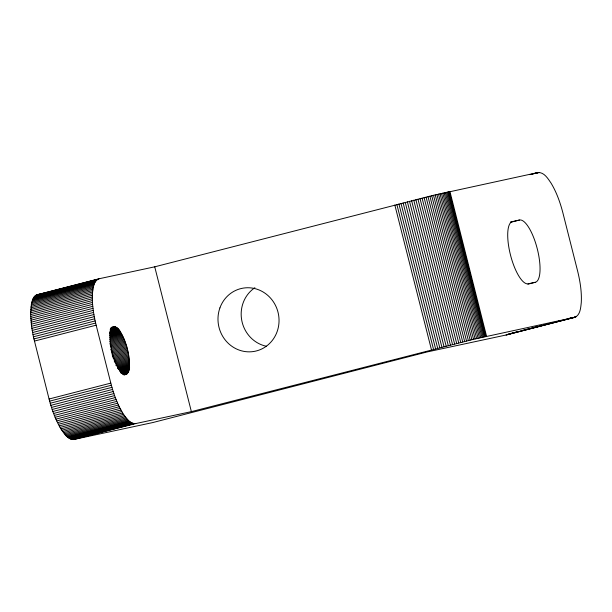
<?xml version="1.0" encoding="UTF-8"?>
<svg xmlns="http://www.w3.org/2000/svg" width="612" height="612" viewBox="0 0 612 612"><rect width="100%" height="100%" fill="white"/><g stroke="black" fill="none" stroke-linecap="round" stroke-linejoin="round"><path stroke-width="0.92" d="M36.666 294.846L99.075 278.758L154.729 266.817L433.51 195.305L538.017 172.538C544.252 172.156 547.992 178.696 551.075 183.149C556.629 192.367 560.232 202.618 562.925 212.991L577.583 270.917C580.122 281.229 581.836 291.87 581.285 302.512C580.681 307.691 580.398 315.203 574.66 317.353L506.063 335.009L427.222 351.923L152.824 422.548L73.983 439.462C67.748 439.844 64.008 433.304 60.925 428.851C55.371 419.633 51.768 409.382 49.075 399.009L33.408 336.807L31.526 326.272L30.608 314.614L31.457 303.628L32.849 299.1L34.287 296.675L36.666 294.846L46.611 292.658M574.66 317.353L473.535 339.293L191.372 411.631L135.719 423.573C129.492 423.955 125.751 417.407 122.66 412.962C117.114 403.744 113.503 393.493 110.81 383.112L96.153 325.186C93.613 314.882 91.899 304.24 92.458 293.592C93.062 288.42 93.338 280.908 99.075 278.758M129.446 365.502C129.438 353.797 126.401 341.924 120.373 331.865C116.265 323.037 108.806 327.443 109.984 335.843C109.999 347.54 113.029 359.412 119.057 369.48C123.165 378.3 130.631 373.894 129.446 365.502L117.466 368.585M506.063 335.009L513.476 332.683M36.024 295.152L97.767 279.263M35.412 295.558L97.155 279.669M34.83 296.07L96.574 280.174M34.287 296.675L96.023 280.786M33.767 297.386L95.51 281.497M33.293 298.197L95.028 282.308M32.849 299.1L94.585 283.211M32.444 300.102L94.179 284.205M32.076 301.188L93.812 285.299M31.748 302.366L93.483 286.477M529.785 174.657L538.017 172.538M532.31 174.091L538.713 172.439M535.775 173.395L539.44 172.454M31.457 303.628L93.2 287.739M31.212 304.975L92.948 289.086M31.005 306.405L92.741 290.516M30.837 307.913L92.58 292.016M30.715 309.488L92.458 293.592M30.638 311.133L92.374 295.236M30.6 312.839L92.343 296.95M30.608 314.614L92.343 298.725M30.654 316.442L92.389 300.546M30.745 318.324L92.481 302.427M30.875 320.244L92.619 304.355M31.051 322.218L92.794 306.329M31.266 324.23L93.009 308.333M31.526 326.272L93.269 310.376M31.824 328.338L93.567 312.449M32.161 330.434L93.904 314.545M32.535 332.546L94.279 316.656M32.956 334.672L94.692 318.783M33.408 336.807L95.143 320.918M33.889 338.949L95.633 323.052M34.417 341.083L96.153 325.186M510.691 221.988L519.481 220.029A32.122 10.19 75.6 0 1 537.328 249.023A32.122 10.19 75.6 0 1 535.232 282.293L527.919 284.182M510.332 222.378L519.481 220.029M111.292 327.435L114.054 326.724M111.682 327.443L114.452 326.732M112.095 327.504L114.857 326.793M110.673 328.101L115.278 326.915M111.101 328.277L115.714 327.091M110.627 328.751L116.15 327.328M110.152 329.279L116.601 327.619M110.611 329.623L117.06 327.963M110.152 330.266L117.519 328.369M110.619 330.717L117.994 328.82M110.168 331.467L118.468 329.332M109.724 332.262L118.942 329.891M110.206 332.874L119.416 330.495M109.762 333.769L119.898 331.153M110.236 334.473L120.373 331.865M109.793 335.46L120.855 332.614M110.267 336.256L121.329 333.402M109.816 337.327L121.796 334.244M110.282 338.199L122.262 335.116M109.816 339.346L122.721 336.026M110.275 340.295L123.173 336.975M109.793 341.519L123.616 337.954M110.229 342.529L124.052 338.972M109.732 343.806L124.473 340.012M110.145 344.87L124.886 341.075M110.543 345.956L125.284 342.162M110.925 347.065L125.674 343.271M111.3 348.19L126.041 344.395M110.734 349.574L126.401 345.535M111.07 350.722L126.738 346.69M111.399 351.892L127.067 347.853M111.705 353.063L127.373 349.024M111.988 354.233L127.656 350.202M112.256 355.411L127.923 351.38M112.509 356.582L128.176 352.55M112.738 357.752L128.405 353.721M113.863 358.678L128.612 354.883M114.054 359.825L128.795 356.031M114.215 360.965L128.956 357.171M114.36 362.09L129.101 358.295M115.4 362.962L129.216 359.405M116.418 363.803L129.316 360.483M115.569 365.104L129.392 361.547M116.54 365.899L129.438 362.579M117.489 366.665L129.461 363.582M117.489 367.644L129.469 364.561M118.345 369.25L129.4 366.404M119.202 369.877L129.339 367.269M120.029 370.467L129.247 368.095M119.914 371.255L129.132 368.883M120.702 371.759L128.994 369.625M120.541 372.456L128.834 370.321M121.283 372.869L128.658 370.971M121.084 373.465L128.451 371.568M122.698 373.542L128.229 372.119M122.461 374.039L127.985 372.616M123.119 374.246L127.724 373.06M123.754 374.399L127.441 373.45M123.456 374.735L127.143 373.787M124.052 374.774L126.822 374.062M124.29 374.927L126.485 374.284M49.075 399.009L110.81 383.112M49.633 401.135L111.369 385.246M50.215 403.247L111.958 387.358M50.834 405.351L112.577 389.454M51.484 407.424L113.228 391.535M52.158 409.474L113.901 393.585M52.861 411.486L114.605 395.597M53.588 413.467L115.331 397.578M54.338 415.403L116.081 399.514M55.111 417.292L116.846 401.403M55.899 419.136L117.634 403.239M56.702 420.918L118.445 405.022M57.528 422.64L119.264 406.751M58.362 424.3L120.097 408.411M59.203 425.891L120.947 409.994M60.06 427.406L121.803 411.516M60.925 428.851L122.66 412.962M61.789 430.213L123.525 414.324M62.661 431.498L124.397 415.609M63.526 432.692L125.269 416.803M64.398 433.801L126.133 417.912M65.262 434.818L127.005 418.929M66.127 435.744L127.862 419.847M66.976 436.57L128.719 420.681M67.817 437.297L129.56 421.408M68.651 437.932L130.387 422.043M69.47 438.46L131.205 422.571M70.273 438.888L132.008 422.999M71.053 439.209L132.796 423.32M71.818 439.431L133.561 423.542M72.56 439.546L134.303 423.657M73.287 439.561L135.719 423.573M515.304 332.217L518.05 331.505M522.625 330.335L529.938 328.445M531.767 327.978L537.26 326.563M539.088 326.097L541.827 325.385M546.401 324.207L553.722 322.325M558.297 321.147L561.036 320.443M567.439 318.798L572.931 317.383M574.76 316.909L576.588 316.442M507.379 334.504L575.976 316.848M506.736 334.81L575.334 317.154M535.232 282.293L528.278 283.792A32.122 10.19 75.6 0 1 510.431 254.791A32.122 10.19 75.6 0 1 512.519 221.521M449.904 191.441L486.548 336.256M449.17 191.602L485.813 336.416M448.336 191.785L484.979 336.6M447.418 191.992L484.061 336.807M446.393 192.229L483.036 337.044M445.284 192.482L481.935 337.296M444.09 192.765L480.734 337.579M442.805 193.063L479.448 337.878M441.443 193.392L478.087 338.207M439.997 193.736L476.641 338.551M438.483 194.096L475.126 338.91M436.892 194.478L473.535 339.293M435.231 194.884L471.875 339.698M433.51 195.305L470.154 340.119M431.735 195.741L468.379 340.555M429.892 196.192L466.535 341.006M428.01 196.651L464.653 341.465M426.074 197.133L462.718 341.947M424.101 197.622L460.744 342.437M422.089 198.12L458.732 342.934M420.039 198.632L456.682 343.447M417.965 199.145L454.609 343.959M415.877 199.673L452.52 344.487M413.766 200.201L450.409 345.015M411.639 200.736L448.282 345.55M409.504 201.279L446.148 346.094M407.378 201.815L444.021 346.629M405.243 202.358L441.887 347.172M403.124 202.893L439.768 347.708M401.021 203.436L437.664 348.251M398.932 203.964L435.576 348.779M396.867 204.5L433.51 349.314M394.832 205.02L431.475 349.834M154.729 266.817L191.372 411.631M266.365 346.254A32.122 30.455 77.9 0 1 241.801 320.634A32.122 30.455 77.9 0 1 254.875 287.709M219.922 307.897A32.122 30.455 77.9 0 0 253.513 351.525A32.122 30.455 77.9 0 0 272.095 299.987A32.122 30.455 77.9 0 0 219.922 307.897"/></g></svg>
